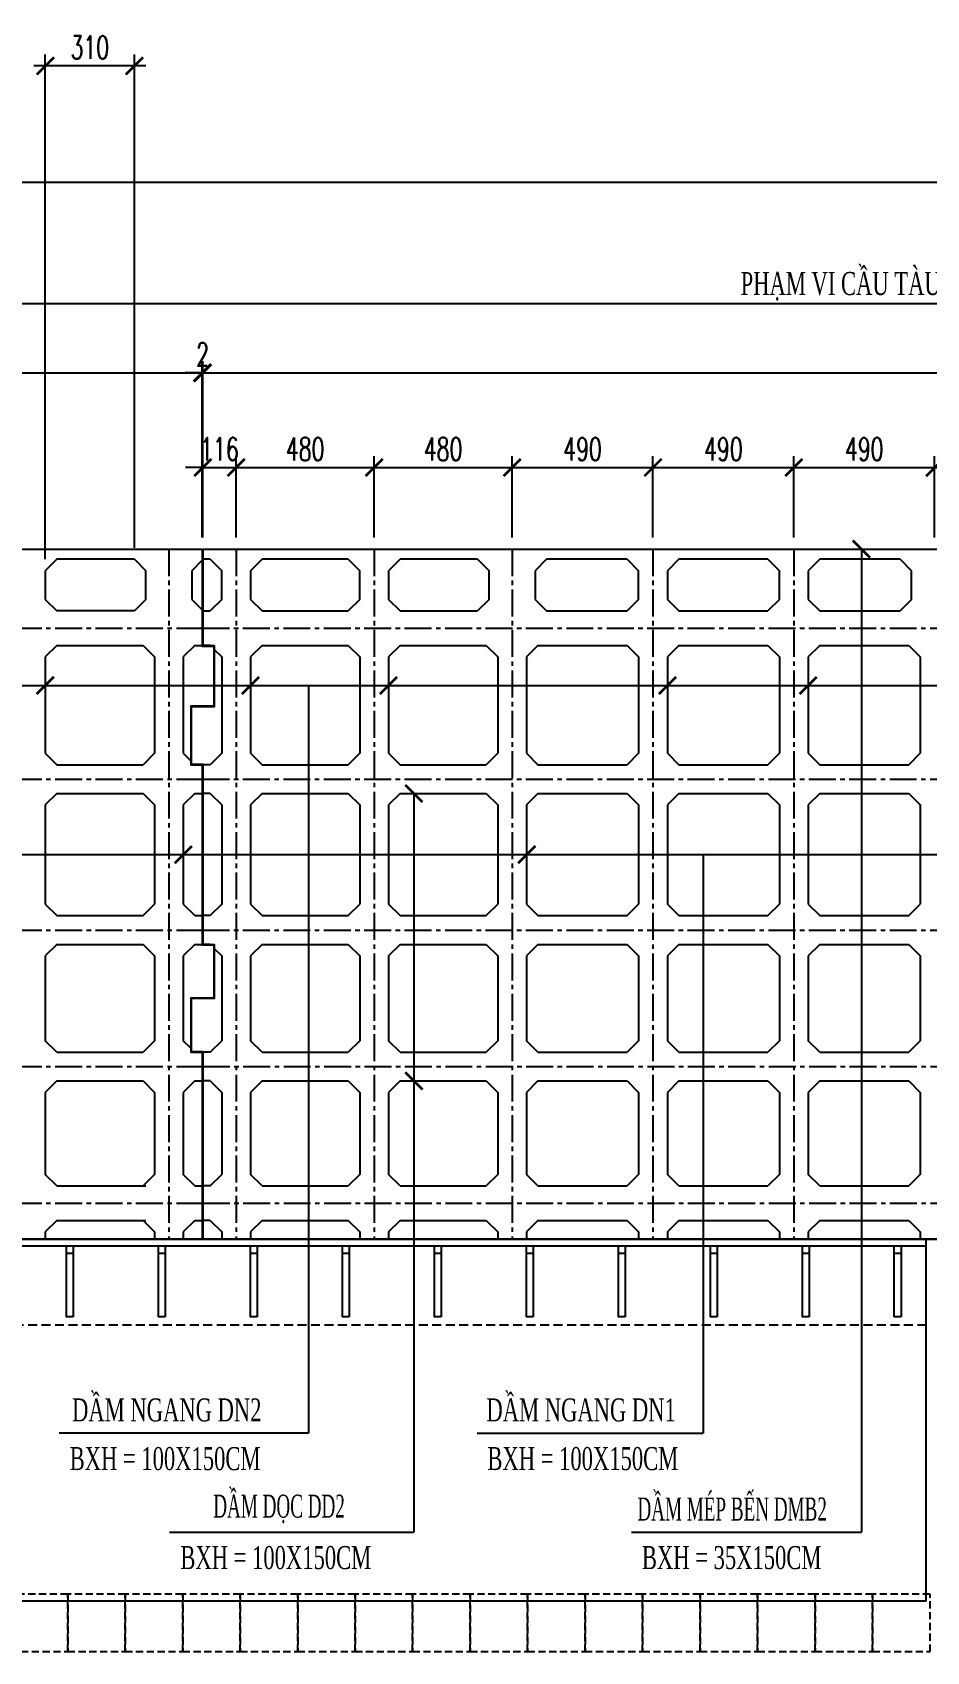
# Model space of a CAD drawing. Extents: x -64479 to 90650, y -38385 to 38270.
# Drawn here: x -43617 to -40506, y -3036 to 2596 of the extents above; entities that cross this region are included whole.
import ezdxf
from ezdxf.enums import TextEntityAlignment as Align

# ---------------------------------------------------------------- set-up
doc = ezdxf.new("R2010")
doc.units = 0
doc.header["$MEASUREMENT"] = 0
doc.linetypes.add('CENTER2', pattern=[1.125, 0.75, -0.125, 0.125, -0.125])
doc.linetypes.add('HIDDEN', pattern=[0.375, 0.25, -0.125])
doc.layers.get('0').update_dxf_attribs({"linetype": 'CONTINUOUS'})
for name, color, linetype in [('BORDER', 2, 'CONTINUOUS'), ('CENTER', 9, 'CENTER2'), ('Dam', 4, 'CONTINUOUS'), ('DIMENSION', 4, 'CONTINUOUS'), ('HIDDEN', 4, 'HIDDEN'), ('STEEL', 1, 'CONTINUOUS'), ('TEXT', 3, 'CONTINUOUS')]:
    doc.layers.add(name, color=color, linetype=linetype)
doc.styles.add('DIM', font='romans.shx', dxfattribs={"width": 0.65})
doc.styles.add('THUONG', font='vntimeh.shx')
doc.dimstyles.new('400.Ph', dxfattribs={"dimscale": 400, "dimtxt": 0.2, "dimasz": 0.15, "dimexe": 0.1, "dimexo": 0.1, "dimgap": 0.06, "dimtad": 1, "dimdec": 0, "dimzin": 0, "dimdsep": 46, "dimtxsty": 'DIM', "dimblk": 'ARCHTICK', "dimcen": 0.15, "dimdle": 0.1, "dimclrd": 256, "dimclre": 7, "dimclrt": 6, "dimadec": 0, "dimazin": 0, "dimtfac": 1, "dimtdec": 0, "dimtix": 1, "dimtmove": 0, "dimatfit": 3, "dimldrblk": 'ARCHTICK', "dimfxl": 1, "dimtolj": 1, "dimtzin": 0, "dimarcsym": 0})

# ---------------------------------------------------------------- blocks, each defined once
blk = doc.blocks.new('_ArchTick')
at = {"color": 0, "linetype": 'ByBlock', "const_width": 0.15}
blk.add_lwpolyline([(-0.5, -0.5), (0.5, 0.5)], dxfattribs=at)
blk = doc.blocks.new('*D66')
at = {"layer": 'DIMENSION', "color": 7, "lineweight": -2}
for p, q in [((-50569.1, 838.9), (-50569.1, 2114.8)), ((-12849.1, 838.9), (-12849.1, 2114.8))]:
    blk.add_line(p, q, dxfattribs=at)
at = {"layer": 'DIMENSION', "lineweight": -2}
blk.add_line((-50609.1, 2074.8), (-12809.1, 2074.8), dxfattribs=at)
at = {"layer": 'DIMENSION', "lineweight": -2, "xscale": 60, "yscale": 60, "zscale": 60, "rotation": 180}
blk.add_blockref('_ArchTick', (-50569.1, 2074.8), dxfattribs=at)
at = {"layer": 'DIMENSION', "lineweight": -2, "xscale": 60, "yscale": 60, "zscale": 60}
blk.add_blockref('_ArchTick', (-12849.1, 2074.8), dxfattribs=at)
at = {"layer": 'DIMENSION', "color": 6, "insert": (-31709.1, 2138.8), "char_height": 80, "attachment_point": 5, "style": 'DIM'}
blk.add_mtext('\\A1;37720', dxfattribs=at)
blk = doc.blocks.new('Ban qua do 200x200')
at = {"layer": 'HIDDEN', "ltscale": 100}
blk.add_lwpolyline([(0, 0), (200, 0), (200, 200), (0, 200)], close=True, dxfattribs=at)
blk = doc.blocks.new('*D430')
at = {"layer": 'DIMENSION', "lineweight": -2}
for p, q in [((-43026.1, 1412.3), (-43086.1, 1412.3)), ((-43026.1, 1412.3), (-43024.1, 1412.3)), ((-43024.1, 1412.3), (-42964.1, 1412.3))]:
    blk.add_line(p, q, dxfattribs=at)
at = {"layer": 'DIMENSION', "color": 7, "lineweight": -2}
for p, q in [((-43026.1, 838.9), (-43026.1, 1452.3)), ((-43024.1, 838.9), (-43024.1, 1452.3))]:
    blk.add_line(p, q, dxfattribs=at)
at = {"layer": 'DIMENSION', "lineweight": -2, "xscale": 60, "yscale": 60, "zscale": 60}
blk.add_blockref('_ArchTick', (-43026.1, 1412.3), dxfattribs=at)
at = {"layer": 'DIMENSION', "lineweight": -2, "xscale": 60, "yscale": 60, "zscale": 60, "rotation": 180}
blk.add_blockref('_ArchTick', (-43024.1, 1412.3), dxfattribs=at)
at = {"layer": 'DIMENSION', "color": 6, "insert": (-43025.1, 1476.3), "char_height": 80, "attachment_point": 5, "style": 'DIM'}
blk.add_mtext('\\A1;2', dxfattribs=at)
blk = doc.blocks.new('*D564')
at = {"layer": 'DIMENSION', "color": 7, "lineweight": -2}
for p, q in [((-59145.9, -15004.4), (-59145.9, -14391)), ((-51602.9, -15004.4), (-51602.9, -14391))]:
    blk.add_line(p, q, dxfattribs=at)
at = {"layer": 'DIMENSION', "lineweight": -2}
blk.add_line((-59185.9, -14431), (-51562.9, -14431), dxfattribs=at)
at = {"layer": 'DIMENSION', "lineweight": -2, "xscale": 60, "yscale": 60, "zscale": 60, "rotation": 180}
blk.add_blockref('_ArchTick', (-59145.9, -14431), dxfattribs=at)
at = {"layer": 'DIMENSION', "lineweight": -2, "xscale": 60, "yscale": 60, "zscale": 60}
blk.add_blockref('_ArchTick', (-51602.9, -14431), dxfattribs=at)
at = {"layer": 'DIMENSION', "color": 6, "insert": (-55435.9, -14367), "char_height": 80, "attachment_point": 5, "style": 'DIM'}
blk.add_mtext('\\A1;7543', dxfattribs=at)
blk = doc.blocks.new('*D466')
at = {"layer": 'DIMENSION', "color": 7, "lineweight": -2}
for p, q in [((-50569.1, 838.9), (-50569.1, 1693.3)), ((-27937.1, 838.9), (-27937.1, 1693.3))]:
    blk.add_line(p, q, dxfattribs=at)
at = {"layer": 'DIMENSION', "lineweight": -2}
blk.add_line((-50609.1, 1653.3), (-27897.1, 1653.3), dxfattribs=at)
at = {"layer": 'DIMENSION', "lineweight": -2, "xscale": 60, "yscale": 60, "zscale": 60, "rotation": 180}
blk.add_blockref('_ArchTick', (-50569.1, 1653.3), dxfattribs=at)
at = {"layer": 'DIMENSION', "lineweight": -2, "xscale": 60, "yscale": 60, "zscale": 60}
blk.add_blockref('_ArchTick', (-27937.1, 1653.3), dxfattribs=at)
at = {"layer": 'DIMENSION', "color": 6, "insert": (-39253.1, 1717.3), "char_height": 80, "attachment_point": 5, "style": 'DIM'}
blk.add_mtext('\\A1;22632', dxfattribs=at)
blk = doc.blocks.new('*D483')
at = {"layer": 'DIMENSION', "lineweight": -2}
for p, q in [((-43024.1, 1082.7), (-43084.1, 1082.7)), ((-43024.1, 1082.7), (-42908.1, 1082.7)), ((-42908.1, 1082.7), (-42848.1, 1082.7))]:
    blk.add_line(p, q, dxfattribs=at)
at = {"layer": 'DIMENSION', "color": 7, "lineweight": -2}
for p, q in [((-43024.1, 838.9), (-43024.1, 1122.7)), ((-42908.1, 838.9), (-42908.1, 1122.7))]:
    blk.add_line(p, q, dxfattribs=at)
at = {"layer": 'DIMENSION', "lineweight": -2, "xscale": 60, "yscale": 60, "zscale": 60}
blk.add_blockref('_ArchTick', (-43024.1, 1082.7), dxfattribs=at)
at = {"layer": 'DIMENSION', "lineweight": -2, "xscale": 60, "yscale": 60, "zscale": 60, "rotation": 180}
blk.add_blockref('_ArchTick', (-42908.1, 1082.7), dxfattribs=at)
at = {"layer": 'DIMENSION', "color": 6, "insert": (-42966.1, 1146.7), "char_height": 80, "attachment_point": 5, "style": 'DIM'}
blk.add_mtext('\\A1;116', dxfattribs=at)
blk = doc.blocks.new('*D484')
at = {"layer": 'DIMENSION', "lineweight": -2}
blk.add_line((-42948.1, 1082.7), (-42388.1, 1082.7), dxfattribs=at)
at = {"layer": 'DIMENSION', "color": 7, "lineweight": -2}
for p, q in [((-42908.1, 838.9), (-42908.1, 1122.7)), ((-42428.1, 838.9), (-42428.1, 1122.7))]:
    blk.add_line(p, q, dxfattribs=at)
at = {"layer": 'DIMENSION', "lineweight": -2, "xscale": 60, "yscale": 60, "zscale": 60, "rotation": 180}
blk.add_blockref('_ArchTick', (-42908.1, 1082.7), dxfattribs=at)
at = {"layer": 'DIMENSION', "lineweight": -2, "xscale": 60, "yscale": 60, "zscale": 60}
blk.add_blockref('_ArchTick', (-42428.1, 1082.7), dxfattribs=at)
at = {"layer": 'DIMENSION', "color": 6, "insert": (-42668.1, 1146.7), "char_height": 80, "attachment_point": 5, "style": 'DIM'}
blk.add_mtext('\\A1;480', dxfattribs=at)
blk = doc.blocks.new('*D485')
at = {"layer": 'DIMENSION', "lineweight": -2}
blk.add_line((-42468.1, 1082.7), (-41908.1, 1082.7), dxfattribs=at)
at = {"layer": 'DIMENSION', "color": 7, "lineweight": -2}
for p, q in [((-42428.1, 838.9), (-42428.1, 1122.7)), ((-41948.1, 838.9), (-41948.1, 1122.7))]:
    blk.add_line(p, q, dxfattribs=at)
at = {"layer": 'DIMENSION', "lineweight": -2, "xscale": 60, "yscale": 60, "zscale": 60, "rotation": 180}
blk.add_blockref('_ArchTick', (-42428.1, 1082.7), dxfattribs=at)
at = {"layer": 'DIMENSION', "lineweight": -2, "xscale": 60, "yscale": 60, "zscale": 60}
blk.add_blockref('_ArchTick', (-41948.1, 1082.7), dxfattribs=at)
at = {"layer": 'DIMENSION', "color": 6, "insert": (-42188.1, 1146.7), "char_height": 80, "attachment_point": 5, "style": 'DIM'}
blk.add_mtext('\\A1;480', dxfattribs=at)
blk = doc.blocks.new('*D486')
at = {"layer": 'DIMENSION', "lineweight": -2}
blk.add_line((-41988.1, 1082.7), (-41418.1, 1082.7), dxfattribs=at)
at = {"layer": 'DIMENSION', "color": 7, "lineweight": -2}
for p, q in [((-41948.1, 838.9), (-41948.1, 1122.7)), ((-41458.1, 838.9), (-41458.1, 1122.7))]:
    blk.add_line(p, q, dxfattribs=at)
at = {"layer": 'DIMENSION', "lineweight": -2, "xscale": 60, "yscale": 60, "zscale": 60, "rotation": 180}
blk.add_blockref('_ArchTick', (-41948.1, 1082.7), dxfattribs=at)
at = {"layer": 'DIMENSION', "lineweight": -2, "xscale": 60, "yscale": 60, "zscale": 60}
blk.add_blockref('_ArchTick', (-41458.1, 1082.7), dxfattribs=at)
at = {"layer": 'DIMENSION', "color": 6, "insert": (-41703.1, 1146.7), "char_height": 80, "attachment_point": 5, "style": 'DIM'}
blk.add_mtext('\\A1;490', dxfattribs=at)
blk = doc.blocks.new('*D487')
at = {"layer": 'DIMENSION', "lineweight": -2}
blk.add_line((-41498.1, 1082.7), (-40928.1, 1082.7), dxfattribs=at)
at = {"layer": 'DIMENSION', "color": 7, "lineweight": -2}
for p, q in [((-41458.1, 838.9), (-41458.1, 1122.7)), ((-40968.1, 838.9), (-40968.1, 1122.7))]:
    blk.add_line(p, q, dxfattribs=at)
at = {"layer": 'DIMENSION', "lineweight": -2, "xscale": 60, "yscale": 60, "zscale": 60, "rotation": 180}
blk.add_blockref('_ArchTick', (-41458.1, 1082.7), dxfattribs=at)
at = {"layer": 'DIMENSION', "lineweight": -2, "xscale": 60, "yscale": 60, "zscale": 60}
blk.add_blockref('_ArchTick', (-40968.1, 1082.7), dxfattribs=at)
at = {"layer": 'DIMENSION', "color": 6, "insert": (-41213.1, 1146.7), "char_height": 80, "attachment_point": 5, "style": 'DIM'}
blk.add_mtext('\\A1;490', dxfattribs=at)
blk = doc.blocks.new('*D488')
at = {"layer": 'DIMENSION', "lineweight": -2}
blk.add_line((-43064.1, 1412.3), (-35442.1, 1412.3), dxfattribs=at)
at = {"layer": 'DIMENSION', "color": 7, "lineweight": -2}
for p, q in [((-43024.1, 838.9), (-43024.1, 1452.3)), ((-35482.1, 838.9), (-35482.1, 1452.3))]:
    blk.add_line(p, q, dxfattribs=at)
at = {"layer": 'DIMENSION', "lineweight": -2, "xscale": 60, "yscale": 60, "zscale": 60, "rotation": 180}
blk.add_blockref('_ArchTick', (-43024.1, 1412.3), dxfattribs=at)
at = {"layer": 'DIMENSION', "lineweight": -2, "xscale": 60, "yscale": 60, "zscale": 60}
blk.add_blockref('_ArchTick', (-35482.1, 1412.3), dxfattribs=at)
at = {"layer": 'DIMENSION', "color": 6, "insert": (-39403.3, 1476.3), "char_height": 80, "attachment_point": 5, "style": 'DIM'}
blk.add_mtext('\\A1;7542', dxfattribs=at)
blk = doc.blocks.new('*D489')
at = {"layer": 'DIMENSION', "lineweight": -2}
blk.add_line((-41008.1, 1082.7), (-40438.1, 1082.7), dxfattribs=at)
at = {"layer": 'DIMENSION', "color": 7, "lineweight": -2}
for p, q in [((-40968.1, 838.9), (-40968.1, 1122.7)), ((-40478.1, 838.9), (-40478.1, 1122.7))]:
    blk.add_line(p, q, dxfattribs=at)
at = {"layer": 'DIMENSION', "lineweight": -2, "xscale": 60, "yscale": 60, "zscale": 60, "rotation": 180}
blk.add_blockref('_ArchTick', (-40968.1, 1082.7), dxfattribs=at)
at = {"layer": 'DIMENSION', "lineweight": -2, "xscale": 60, "yscale": 60, "zscale": 60}
blk.add_blockref('_ArchTick', (-40478.1, 1082.7), dxfattribs=at)
at = {"layer": 'DIMENSION', "color": 6, "insert": (-40723.1, 1146.7), "char_height": 80, "attachment_point": 5, "style": 'DIM'}
blk.add_mtext('\\A1;490', dxfattribs=at)
blk = doc.blocks.new('*D490')
at = {"layer": 'DIMENSION', "lineweight": -2}
blk.add_line((-40518.1, 1082.7), (-39948.1, 1082.7), dxfattribs=at)
at = {"layer": 'DIMENSION', "color": 7, "lineweight": -2}
for p, q in [((-40478.1, 838.9), (-40478.1, 1122.7)), ((-39988.1, 838.9), (-39988.1, 1122.7))]:
    blk.add_line(p, q, dxfattribs=at)
at = {"layer": 'DIMENSION', "lineweight": -2, "xscale": 60, "yscale": 60, "zscale": 60, "rotation": 180}
blk.add_blockref('_ArchTick', (-40478.1, 1082.7), dxfattribs=at)
at = {"layer": 'DIMENSION', "lineweight": -2, "xscale": 60, "yscale": 60, "zscale": 60}
blk.add_blockref('_ArchTick', (-39988.1, 1082.7), dxfattribs=at)
at = {"layer": 'DIMENSION', "color": 6, "insert": (-40233.1, 1146.7), "char_height": 80, "attachment_point": 5, "style": 'DIM'}
blk.add_mtext('\\A1;490', dxfattribs=at)
blk = doc.blocks.new('*D672')
at = {"layer": 'DIMENSION', "lineweight": -2}
blk.add_line((-43222.1, 2479.8), (-43612.1, 2479.8), dxfattribs=at)
at = {"layer": 'DIMENSION', "color": 7, "lineweight": -2}
for p, q in [((-43572.1, 763.9), (-43572.1, 2519.8)), ((-43262.1, 803.9), (-43262.1, 2519.8))]:
    blk.add_line(p, q, dxfattribs=at)
at = {"layer": 'DIMENSION', "lineweight": -2, "xscale": 60, "yscale": 60, "zscale": 60, "rotation": 180}
blk.add_blockref('_ArchTick', (-43572.1, 2479.8), dxfattribs=at)
at = {"layer": 'DIMENSION', "lineweight": -2, "xscale": 60, "yscale": 60, "zscale": 60}
blk.add_blockref('_ArchTick', (-43262.1, 2479.8), dxfattribs=at)
at = {"layer": 'DIMENSION', "color": 6, "insert": (-43417.1, 2543.8), "char_height": 80, "attachment_point": 5, "style": 'DIM'}
blk.add_mtext('\\A1;310', dxfattribs=at)
blk = doc.blocks.new('PD DD')
at = {"layer": 'BORDER'}
for p, q in [((-59145.9, -15044.4), (-51602.9, -15044.4)), ((-59145.9, -17444.4), (-51602.9, -17444.4))]:
    blk.add_line(p, q, dxfattribs=at)
blk.add_lwpolyline([(-51602.9, -15044.4), (-51602.9, -15381.4), (-51562.9, -15381.4), (-51562.9, -15590.9), (-51602.9, -15590.9), (-51602.9, -15590.9), (-51642.9, -15590.9), (-51642.9, -15794.4), (-51602.9, -15794.4), (-51602.9, -16421.4), (-51562.9, -16421.4), (-51562.9, -16605.9), (-51602.9, -16605.9), (-51602.9, -16605.9), (-51642.9, -16605.9), (-51642.9, -16794.4), (-51602.9, -16794.4), (-51602.9, -17444.4)], dxfattribs=at)
at = {"layer": 'CENTER', "ltscale": 125}
for p, q in [((-51718.9, -15044.4), (-51718.9, -17444.4)), ((-51718.9, -15044.4), (-51718.9, -17444.4)), ((-59145.9, -15319.4), (-51601.9, -15319.4)), ((-59145.9, -15844.4), (-51601.9, -15844.4)), ((-59145.9, -16369.4), (-51601.9, -16369.4)), ((-59145.9, -16844.4), (-51601.9, -16844.4)), ((-59145.9, -17319.4), (-51601.9, -17319.4))]:
    blk.add_line(p, q, dxfattribs=at)
at = {"layer": 'Dam', "ltscale": 200}
for p, q in [((-52108.9, -15079.4), (-52148.9, -15119.4)), ((-51838.9, -15079.4), (-51798.9, -15119.4)), ((-51602.9, -15083.4), (-51638.9, -15119.4)), ((-52148.9, -15119.4), (-52148.9, -15219.4)), ((-51798.9, -15219.4), (-51798.9, -15119.4)), ((-51638.9, -15119.4), (-51638.9, -15219.4)), ((-52148.9, -15219.4), (-52108.9, -15259.4)), ((-51798.9, -15219.4), (-51838.9, -15259.4)), ((-51638.9, -15219.4), (-51602.9, -15255.4)), ((-52108.9, -15379.4), (-52148.9, -15419.4)), ((-52148.9, -15419.4), (-52148.9, -15754.4)), ((-52108.9, -15379.4), (-51808.9, -15379.4)), ((-51808.9, -15379.4), (-51768.9, -15419.4)), ((-51768.9, -15419.4), (-51768.9, -15754.4)), ((-51628.9, -15379.4), (-51668.9, -15419.4)), ((-51668.9, -15419.4), (-51668.9, -15754.4)), ((-52148.9, -15754.4), (-52108.9, -15794.4)), ((-51768.9, -15754.4), (-51808.9, -15794.4)), ((-51668.9, -15754.4), (-51642.9, -15780.4)), ((-52108.9, -15794.4), (-51808.9, -15794.4)), ((-51628.9, -15794.4), (-51604.9, -15794.4)), ((-52108.9, -15894.4), (-52148.9, -15934.4)), ((-52148.9, -15934.4), (-52148.9, -16279.4)), ((-52108.9, -15894.4), (-51808.9, -15894.4)), ((-51808.9, -15894.4), (-51768.9, -15934.4)), ((-51768.9, -15934.4), (-51768.9, -16279.4)), ((-51628.9, -15894.4), (-51668.9, -15934.4)), ((-51668.9, -15934.4), (-51668.9, -16279.4)), ((-51628.9, -15894.4), (-51602.9, -15894.4)), ((-52148.9, -16279.4), (-52108.9, -16319.4)), ((-52108.9, -16319.4), (-51808.9, -16319.4)), ((-51808.9, -16319.4), (-51768.9, -16279.4)), ((-51668.9, -16279.4), (-51628.9, -16319.4)), ((-51628.9, -16319.4), (-51602.9, -16319.4)), ((-52108.9, -16419.4), (-52148.9, -16459.4)), ((-52108.9, -16419.4), (-51808.9, -16419.4)), ((-51808.9, -16419.4), (-51768.9, -16459.4)), ((-51628.9, -16419.4), (-51668.9, -16459.4)), ((-51628.9, -16419.4), (-51602.9, -16419.4)), ((-52148.9, -16459.4), (-52148.9, -16754.4)), ((-51768.9, -16459.4), (-51768.9, -16754.4)), ((-51668.9, -16459.4), (-51668.9, -16754.4)), ((-52108.9, -16794.4), (-52148.9, -16754.4)), ((-51768.9, -16754.4), (-51808.9, -16794.4)), ((-51642.9, -16780.4), (-51668.9, -16754.4)), ((-52108.9, -16794.4), (-51808.9, -16794.4)), ((-51628.9, -16794.4), (-51604.9, -16794.4)), ((-52108.9, -16894.4), (-52148.9, -16934.4)), ((-52108.9, -16894.4), (-51808.9, -16894.4)), ((-51808.9, -16894.4), (-51768.9, -16934.4)), ((-51628.9, -16894.4), (-51668.9, -16934.4)), ((-51628.9, -16894.4), (-51604.9, -16894.4)), ((-52148.9, -16934.4), (-52148.9, -17219.4)), ((-51768.9, -16934.4), (-51768.9, -17219.4)), ((-51668.9, -16934.4), (-51668.9, -17219.4)), ((-52108.9, -17259.4), (-52148.9, -17219.4)), ((-51768.9, -17219.4), (-51808.9, -17259.4)), ((-51628.9, -17259.4), (-51668.9, -17219.4)), ((-52108.9, -17259.4), (-51798.9, -17259.4)), ((-51628.9, -17259.4), (-51604.9, -17259.4)), ((-52108.9, -17379.4), (-52148.9, -17419.4)), ((-52108.9, -17379.4), (-51798.9, -17379.4)), ((-51808.9, -17379.4), (-51768.9, -17419.4)), ((-51628.9, -17379.4), (-51668.9, -17419.4)), ((-51628.9, -17379.4), (-51604.9, -17379.4)), ((-52148.9, -17419.4), (-52148.9, -17444.4)), ((-51768.9, -17419.4), (-51768.9, -17444.4)), ((-51668.9, -17419.4), (-51668.9, -17444.4))]:
    blk.add_line(p, q, dxfattribs=at)
at = {"layer": 'Dam'}
for p, q in [((-51838.9, -15079.4), (-52108.9, -15079.4)), ((-51838.9, -15259.4), (-52108.9, -15259.4)), ((-51628.9, -15379.4), (-51602.9, -15379.4))]:
    blk.add_line(p, q, dxfattribs=at)
at = {"layer": 'DIMENSION'}
dim = blk.add_linear_dim(base=(-51602.9, -14431), p1=(-59145.9, -15044.4), p2=(-51602.9, -15044.4), dimstyle='400.Ph', dxfattribs=at)
dim.commit()
dim.dimension.update_dxf_attribs({"geometry": '*D564', "text_midpoint": (-55435.9, -14431), "dimtype": 128})
for points in [[(-52628.9, -15518.8), (-51480.9, -15518.8)], [(-52148.9, -15518.8), (-50520.9, -15518.8)], [(-53118.9, -16106.9), (-51178.9, -16106.9)], [(-51668.9, -16106.9), (-50208.9, -16106.9)]]:
    blk.add_leader(points, dimstyle='400.Ph', override={"dimtad": 0}, dxfattribs=at)

msp = doc.modelspace()

# ---------------------------------------------------------------- linework, layer by layer
at = {"layer": 'BORDER'}
for p, q in [((-43024.1, 798.9), (-35482.1, 798.9)), ((-40507.1, -1601.1), (-46787.1, -1601.1)), ((-40507.1, -1601.1), (-46787.1, -1601.1)), ((-40507.1, -1626.1), (-46787.1, -1626.1)), ((-43499.6, -1626.1), (-43499.6, -1871.1)), ((-43474.6, -1626.1), (-43474.6, -1871.1)), ((-43179.6, -1626.1), (-43179.6, -1871.1)), ((-43154.6, -1626.1), (-43154.6, -1871.1)), ((-43024.1, -1601.1), (-35482.1, -1601.1)), ((-42859.6, -1626.1), (-42859.6, -1871.1)), ((-42834.6, -1626.1), (-42834.6, -1871.1)), ((-42539.6, -1626.1), (-42539.6, -1871.1)), ((-42514.6, -1626.1), (-42514.6, -1871.1)), ((-42219.6, -1626.1), (-42219.6, -1871.1)), ((-42194.6, -1626.1), (-42194.6, -1871.1)), ((-41899.6, -1626.1), (-41899.6, -1871.1)), ((-41874.6, -1626.1), (-41874.6, -1871.1)), ((-41579.6, -1626.1), (-41579.6, -1871.1)), ((-41554.6, -1626.1), (-41554.6, -1871.1)), ((-41259.6, -1626.1), (-41259.6, -1871.1)), ((-41234.6, -1626.1), (-41234.6, -1871.1)), ((-40939.6, -1626.1), (-40939.6, -1871.1)), ((-40939.6, -1626.1), (-40939.6, -1871.1)), ((-40914.6, -1626.1), (-40914.6, -1871.1)), ((-40914.6, -1626.1), (-40914.6, -1871.1)), ((-40619.6, -1626.1), (-40619.6, -1871.1)), ((-40619.6, -1626.1), (-40619.6, -1871.1)), ((-40594.6, -1626.1), (-40594.6, -1871.1)), ((-40594.6, -1626.1), (-40594.6, -1871.1)), ((-40507.1, -2861.1), (-40507.1, -1601.1)), ((-43474.6, -1651.1), (-43499.6, -1651.1)), ((-43154.6, -1651.1), (-43179.6, -1651.1)), ((-42834.6, -1651.1), (-42859.6, -1651.1)), ((-42514.6, -1651.1), (-42539.6, -1651.1)), ((-42194.6, -1651.1), (-42219.6, -1651.1)), ((-41874.6, -1651.1), (-41899.6, -1651.1)), ((-41554.6, -1651.1), (-41579.6, -1651.1)), ((-41234.6, -1651.1), (-41259.6, -1651.1)), ((-40914.6, -1651.1), (-40939.6, -1651.1)), ((-40914.6, -1651.1), (-40939.6, -1651.1)), ((-40594.6, -1651.1), (-40619.6, -1651.1)), ((-40594.6, -1651.1), (-40619.6, -1651.1)), ((-43474.6, -1871.1), (-43499.6, -1871.1)), ((-43154.6, -1871.1), (-43179.6, -1871.1)), ((-42834.6, -1871.1), (-42859.6, -1871.1)), ((-42514.6, -1871.1), (-42539.6, -1871.1)), ((-42194.6, -1871.1), (-42219.6, -1871.1)), ((-41874.6, -1871.1), (-41899.6, -1871.1)), ((-41554.6, -1871.1), (-41579.6, -1871.1)), ((-41234.6, -1871.1), (-41259.6, -1871.1)), ((-40914.6, -1871.1), (-40939.6, -1871.1)), ((-40914.6, -1871.1), (-40939.6, -1871.1)), ((-40594.6, -1871.1), (-40619.6, -1871.1)), ((-40594.6, -1871.1), (-40619.6, -1871.1)), ((-40507.1, -2861.1), (-46787.1, -2861.1))]:
    msp.add_line(p, q, dxfattribs=at)
for points in [[(-43024.1, 798.9), (-43024.1, 463.9), (-42984.1, 463.9), (-42984.1, 250.4), (-43024.1, 250.4), (-43024.1, 250.4), (-43064.1, 250.4), (-43064.1, 50.9), (-43024.1, 50.9), (-43024.1, 48.9), (-43024.1, -576.1), (-42984.1, -576.1), (-42984.1, -764.6), (-43024.1, -764.6), (-43024.1, -764.6), (-43064.1, -764.6), (-43064.1, -949.1), (-43024.1, -949.1), (-43024.1, -951.1), (-43024.1, -1601.1)], [(-37135.1, -1601.1), (-43133.1, -1601.1)], [(-37135.1, -1601.1), (-43133.1, -1601.1)]]:
    msp.add_lwpolyline(points, dxfattribs=at)
at = {"layer": 'CENTER', "ltscale": 125}
for p, q in [((-42908.1, 798.9), (-42908.1, -1601.1)), ((-42428.1, 798.9), (-42428.1, -1601.1)), ((-41948.1, 798.9), (-41948.1, -1601.1)), ((-41458.1, 798.9), (-41458.1, -1601.1)), ((-41458.1, 798.9), (-41458.1, -1601.1)), ((-40968.1, 798.9), (-40968.1, -1601.1)), ((-40968.1, 798.9), (-40968.1, -1601.1)), ((-43025.1, 523.9), (-35481.1, 523.9)), ((-43025.1, -1.1), (-35481.1, -1.1)), ((-43025.1, -526.1), (-35481.1, -526.1)), ((-43024.1, -1001.1), (-35481.1, -1001.1)), ((-43024.1, -1476.1), (-35481.1, -1476.1))]:
    msp.add_line(p, q, dxfattribs=at)
at = {"layer": 'Dam', "ltscale": 200}
for p, q in [((-43028.1, 763.9), (-43028.1, 763.9)), ((-42998.1, 763.9), (-43024.1, 763.9)), ((-42998.1, 763.9), (-42958.1, 723.9)), ((-42818.1, 763.9), (-42858.1, 723.9)), ((-42518.1, 763.9), (-42818.1, 763.9)), ((-42518.1, 763.9), (-42478.1, 723.9)), ((-42338.1, 763.9), (-42378.1, 723.9)), ((-42068.1, 763.9), (-42338.1, 763.9)), ((-42068.1, 763.9), (-42028.1, 723.9)), ((-41828.1, 763.9), (-41868.1, 723.9)), ((-41548.1, 763.9), (-41828.1, 763.9)), ((-41548.1, 763.9), (-41508.1, 723.9)), ((-41368.1, 763.9), (-41408.1, 723.9)), ((-41058.1, 763.9), (-41368.1, 763.9)), ((-41058.1, 763.9), (-41018.1, 723.9)), ((-40878.1, 763.9), (-40918.1, 723.9)), ((-40598.1, 763.9), (-40878.1, 763.9)), ((-40598.1, 763.9), (-40558.1, 723.9)), ((-42958.1, 623.9), (-42958.1, 723.9)), ((-42858.1, 723.9), (-42858.1, 623.9)), ((-42478.1, 623.9), (-42478.1, 723.9)), ((-42378.1, 723.9), (-42378.1, 623.9)), ((-42028.1, 623.9), (-42028.1, 723.9)), ((-41868.1, 723.9), (-41868.1, 623.9)), ((-41508.1, 623.9), (-41508.1, 723.9)), ((-41408.1, 723.9), (-41408.1, 623.9)), ((-41018.1, 623.9), (-41018.1, 723.9)), ((-40918.1, 723.9), (-40918.1, 623.9)), ((-40558.1, 623.9), (-40558.1, 723.9)), ((-42958.1, 623.9), (-42998.1, 583.9)), ((-42858.1, 623.9), (-42818.1, 583.9)), ((-42478.1, 623.9), (-42518.1, 583.9)), ((-42378.1, 623.9), (-42338.1, 583.9)), ((-42028.1, 623.9), (-42068.1, 583.9)), ((-41868.1, 623.9), (-41828.1, 583.9)), ((-41508.1, 623.9), (-41548.1, 583.9)), ((-41408.1, 623.9), (-41368.1, 583.9)), ((-41018.1, 623.9), (-41058.1, 583.9)), ((-40918.1, 623.9), (-40878.1, 583.9)), ((-40558.1, 623.9), (-40598.1, 583.9)), ((-43028.1, 583.9), (-43028.1, 583.9)), ((-43024.1, 583.9), (-42998.1, 583.9)), ((-42818.1, 583.9), (-42518.1, 583.9)), ((-42338.1, 583.9), (-42068.1, 583.9)), ((-41828.1, 583.9), (-41548.1, 583.9)), ((-41368.1, 583.9), (-41058.1, 583.9)), ((-40878.1, 583.9), (-40598.1, 583.9)), ((-42998.1, 463.9), (-43025.1, 463.9)), ((-42818.1, 463.9), (-42858.1, 423.9)), ((-42818.1, 463.9), (-42518.1, 463.9)), ((-42518.1, 463.9), (-42478.1, 423.9)), ((-42338.1, 463.9), (-42378.1, 423.9)), ((-42338.1, 463.9), (-42038.1, 463.9)), ((-42038.1, 463.9), (-41998.1, 423.9)), ((-41858.1, 463.9), (-41898.1, 423.9)), ((-41858.1, 463.9), (-41548.1, 463.9)), ((-41548.1, 463.9), (-41508.1, 423.9)), ((-41368.1, 463.9), (-41408.1, 423.9)), ((-41368.1, 463.9), (-41058.1, 463.9)), ((-41058.1, 463.9), (-41018.1, 423.9)), ((-40878.1, 463.9), (-40918.1, 423.9)), ((-40878.1, 463.9), (-40568.1, 463.9)), ((-40568.1, 463.9), (-40528.1, 423.9)), ((-42984.1, 449.9), (-42958.1, 423.9)), ((-42958.1, 423.9), (-42958.1, 88.9)), ((-42858.1, 423.9), (-42858.1, 88.9)), ((-42478.1, 423.9), (-42478.1, 88.9)), ((-42378.1, 423.9), (-42378.1, 88.9)), ((-41998.1, 423.9), (-41998.1, 88.9)), ((-41898.1, 423.9), (-41898.1, 88.9)), ((-41508.1, 423.9), (-41508.1, 88.9)), ((-41408.1, 423.9), (-41408.1, 88.9)), ((-41018.1, 423.9), (-41018.1, 88.9)), ((-40918.1, 423.9), (-40918.1, 88.9)), ((-40528.1, 423.9), (-40528.1, 88.9)), ((-42958.1, 88.9), (-42998.1, 48.9)), ((-42858.1, 88.9), (-42818.1, 48.9)), ((-42478.1, 88.9), (-42518.1, 48.9)), ((-42378.1, 88.9), (-42338.1, 48.9)), ((-41998.1, 88.9), (-42038.1, 48.9)), ((-41898.1, 88.9), (-41858.1, 48.9)), ((-41508.1, 88.9), (-41548.1, 48.9)), ((-41408.1, 88.9), (-41368.1, 48.9)), ((-41018.1, 88.9), (-41058.1, 48.9)), ((-40918.1, 88.9), (-40878.1, 48.9)), ((-40528.1, 88.9), (-40568.1, 48.9)), ((-42998.1, 48.9), (-43024.1, 48.9)), ((-42818.1, 48.9), (-42518.1, 48.9)), ((-42338.1, 48.9), (-42038.1, 48.9)), ((-41858.1, 48.9), (-41548.1, 48.9)), ((-41368.1, 48.9), (-41058.1, 48.9)), ((-40878.1, 48.9), (-40568.1, 48.9)), ((-42998.1, -51.1), (-43024.1, -51.1)), ((-42998.1, -51.1), (-42958.1, -91.1)), ((-42818.1, -51.1), (-42858.1, -91.1)), ((-42818.1, -51.1), (-42518.1, -51.1)), ((-42518.1, -51.1), (-42478.1, -91.1)), ((-42338.1, -51.1), (-42378.1, -91.1)), ((-42338.1, -51.1), (-42038.1, -51.1)), ((-42038.1, -51.1), (-41998.1, -91.1)), ((-41858.1, -51.1), (-41898.1, -91.1)), ((-41858.1, -51.1), (-41548.1, -51.1)), ((-41548.1, -51.1), (-41508.1, -91.1)), ((-41368.1, -51.1), (-41408.1, -91.1)), ((-41368.1, -51.1), (-41058.1, -51.1)), ((-41058.1, -51.1), (-41018.1, -91.1)), ((-40878.1, -51.1), (-40918.1, -91.1)), ((-40878.1, -51.1), (-40568.1, -51.1)), ((-40568.1, -51.1), (-40528.1, -91.1)), ((-42958.1, -91.1), (-42958.1, -436.1)), ((-42858.1, -91.1), (-42858.1, -436.1)), ((-42478.1, -91.1), (-42478.1, -436.1)), ((-42378.1, -91.1), (-42378.1, -436.1)), ((-41998.1, -91.1), (-41998.1, -436.1)), ((-41898.1, -91.1), (-41898.1, -436.1)), ((-41508.1, -91.1), (-41508.1, -436.1)), ((-41408.1, -91.1), (-41408.1, -436.1)), ((-41018.1, -91.1), (-41018.1, -436.1)), ((-40918.1, -91.1), (-40918.1, -436.1)), ((-40528.1, -91.1), (-40528.1, -436.1)), ((-42958.1, -436.1), (-42998.1, -476.1)), ((-42858.1, -436.1), (-42818.1, -476.1)), ((-42518.1, -476.1), (-42478.1, -436.1)), ((-42378.1, -436.1), (-42338.1, -476.1)), ((-42038.1, -476.1), (-41998.1, -436.1)), ((-41898.1, -436.1), (-41858.1, -476.1)), ((-41548.1, -476.1), (-41508.1, -436.1)), ((-41408.1, -436.1), (-41368.1, -476.1)), ((-41058.1, -476.1), (-41018.1, -436.1)), ((-40918.1, -436.1), (-40878.1, -476.1)), ((-40568.1, -476.1), (-40528.1, -436.1)), ((-42998.1, -476.1), (-43024.1, -476.1)), ((-42818.1, -476.1), (-42518.1, -476.1)), ((-42338.1, -476.1), (-42038.1, -476.1)), ((-41858.1, -476.1), (-41548.1, -476.1)), ((-41368.1, -476.1), (-41058.1, -476.1)), ((-40878.1, -476.1), (-40568.1, -476.1)), ((-42998.1, -576.1), (-43024.1, -576.1)), ((-42984.1, -590.1), (-42958.1, -616.1)), ((-42958.1, -616.1), (-42958.1, -911.1)), ((-42818.1, -576.1), (-42858.1, -616.1)), ((-42858.1, -616.1), (-42858.1, -911.1)), ((-42818.1, -576.1), (-42518.1, -576.1)), ((-42518.1, -576.1), (-42478.1, -616.1)), ((-42478.1, -616.1), (-42478.1, -911.1)), ((-42338.1, -576.1), (-42378.1, -616.1)), ((-42378.1, -616.1), (-42378.1, -911.1)), ((-42338.1, -576.1), (-42038.1, -576.1)), ((-42038.1, -576.1), (-41998.1, -616.1)), ((-41998.1, -616.1), (-41998.1, -911.1)), ((-41858.1, -576.1), (-41898.1, -616.1)), ((-41898.1, -616.1), (-41898.1, -911.1)), ((-41858.1, -576.1), (-41548.1, -576.1)), ((-41548.1, -576.1), (-41508.1, -616.1)), ((-41508.1, -616.1), (-41508.1, -911.1)), ((-41368.1, -576.1), (-41408.1, -616.1)), ((-41408.1, -616.1), (-41408.1, -911.1)), ((-41368.1, -576.1), (-41058.1, -576.1)), ((-41058.1, -576.1), (-41018.1, -616.1)), ((-41018.1, -616.1), (-41018.1, -911.1)), ((-40878.1, -576.1), (-40918.1, -616.1)), ((-40918.1, -616.1), (-40918.1, -911.1)), ((-40878.1, -576.1), (-40568.1, -576.1)), ((-40568.1, -576.1), (-40528.1, -616.1)), ((-40528.1, -616.1), (-40528.1, -911.1)), ((-42998.1, -951.1), (-43024.1, -951.1)), ((-42998.1, -951.1), (-42958.1, -911.1)), ((-42818.1, -951.1), (-42858.1, -911.1)), ((-42818.1, -951.1), (-42518.1, -951.1)), ((-42478.1, -911.1), (-42518.1, -951.1)), ((-42338.1, -951.1), (-42378.1, -911.1)), ((-42338.1, -951.1), (-42038.1, -951.1)), ((-41998.1, -911.1), (-42038.1, -951.1)), ((-41858.1, -951.1), (-41898.1, -911.1)), ((-41858.1, -951.1), (-41548.1, -951.1)), ((-41508.1, -911.1), (-41548.1, -951.1)), ((-41368.1, -951.1), (-41408.1, -911.1)), ((-41368.1, -951.1), (-41058.1, -951.1)), ((-41018.1, -911.1), (-41058.1, -951.1)), ((-40878.1, -951.1), (-40918.1, -911.1)), ((-40878.1, -951.1), (-40568.1, -951.1)), ((-40528.1, -911.1), (-40568.1, -951.1)), ((-42998.1, -1051.1), (-43024.1, -1051.1)), ((-42998.1, -1051.1), (-42958.1, -1091.1)), ((-42818.1, -1051.1), (-42858.1, -1091.1)), ((-42818.1, -1051.1), (-42518.1, -1051.1)), ((-42518.1, -1051.1), (-42478.1, -1091.1)), ((-42338.1, -1051.1), (-42378.1, -1091.1)), ((-42338.1, -1051.1), (-42038.1, -1051.1)), ((-42038.1, -1051.1), (-41998.1, -1091.1)), ((-41858.1, -1051.1), (-41898.1, -1091.1)), ((-41858.1, -1051.1), (-41548.1, -1051.1)), ((-41548.1, -1051.1), (-41508.1, -1091.1)), ((-41368.1, -1051.1), (-41408.1, -1091.1)), ((-41368.1, -1051.1), (-41058.1, -1051.1)), ((-41058.1, -1051.1), (-41018.1, -1091.1)), ((-40878.1, -1051.1), (-40918.1, -1091.1)), ((-40878.1, -1051.1), (-40568.1, -1051.1)), ((-40568.1, -1051.1), (-40528.1, -1091.1)), ((-42958.1, -1091.1), (-42958.1, -1376.1)), ((-42858.1, -1091.1), (-42858.1, -1376.1)), ((-42478.1, -1091.1), (-42478.1, -1376.1)), ((-42378.1, -1091.1), (-42378.1, -1376.1)), ((-41998.1, -1091.1), (-41998.1, -1376.1)), ((-41898.1, -1091.1), (-41898.1, -1376.1)), ((-41508.1, -1091.1), (-41508.1, -1376.1)), ((-41408.1, -1091.1), (-41408.1, -1376.1)), ((-41018.1, -1091.1), (-41018.1, -1376.1)), ((-40918.1, -1091.1), (-40918.1, -1376.1)), ((-40528.1, -1091.1), (-40528.1, -1376.1)), ((-42998.1, -1416.1), (-42958.1, -1376.1)), ((-42818.1, -1416.1), (-42858.1, -1376.1)), ((-42478.1, -1376.1), (-42518.1, -1416.1)), ((-42338.1, -1416.1), (-42378.1, -1376.1)), ((-41998.1, -1376.1), (-42038.1, -1416.1)), ((-41858.1, -1416.1), (-41898.1, -1376.1)), ((-41508.1, -1376.1), (-41548.1, -1416.1)), ((-41368.1, -1416.1), (-41408.1, -1376.1)), ((-41018.1, -1376.1), (-41058.1, -1416.1)), ((-40878.1, -1416.1), (-40918.1, -1376.1)), ((-40528.1, -1376.1), (-40568.1, -1416.1)), ((-42998.1, -1416.1), (-43024.1, -1416.1)), ((-42818.1, -1416.1), (-42518.1, -1416.1)), ((-42338.1, -1416.1), (-42038.1, -1416.1)), ((-41858.1, -1416.1), (-41548.1, -1416.1)), ((-41368.1, -1416.1), (-41058.1, -1416.1)), ((-40878.1, -1416.1), (-40568.1, -1416.1)), ((-42998.1, -1536.1), (-43024.1, -1536.1)), ((-42998.1, -1536.1), (-42958.1, -1576.1)), ((-42958.1, -1576.1), (-42958.1, -1601.1)), ((-42818.1, -1536.1), (-42858.1, -1576.1)), ((-42858.1, -1576.1), (-42858.1, -1601.1)), ((-42818.1, -1536.1), (-42518.1, -1536.1)), ((-42518.1, -1536.1), (-42478.1, -1576.1)), ((-42478.1, -1576.1), (-42478.1, -1601.1)), ((-42338.1, -1536.1), (-42378.1, -1576.1)), ((-42378.1, -1576.1), (-42378.1, -1601.1)), ((-42338.1, -1536.1), (-42038.1, -1536.1)), ((-42038.1, -1536.1), (-41998.1, -1576.1)), ((-41998.1, -1576.1), (-41998.1, -1601.1)), ((-41858.1, -1536.1), (-41898.1, -1576.1)), ((-41898.1, -1576.1), (-41898.1, -1601.1)), ((-41858.1, -1536.1), (-41548.1, -1536.1)), ((-41548.1, -1536.1), (-41508.1, -1576.1)), ((-41508.1, -1576.1), (-41508.1, -1601.1)), ((-41368.1, -1536.1), (-41408.1, -1576.1)), ((-41408.1, -1576.1), (-41408.1, -1601.1)), ((-41368.1, -1536.1), (-41058.1, -1536.1)), ((-41058.1, -1536.1), (-41018.1, -1576.1)), ((-41018.1, -1576.1), (-41018.1, -1601.1)), ((-40878.1, -1536.1), (-40918.1, -1576.1)), ((-40918.1, -1576.1), (-40918.1, -1601.1)), ((-40878.1, -1536.1), (-40568.1, -1536.1)), ((-40568.1, -1536.1), (-40528.1, -1576.1)), ((-40528.1, -1576.1), (-40528.1, -1601.1))]:
    msp.add_line(p, q, dxfattribs=at)
at = {"layer": 'Dam'}
for p, q in [((-42656.6, 324.5), (-42656.6, -2275.8)), ((-41283.8, -263.6), (-41283.8, -2275.8)), ((-42656.6, -2275.8), (-43524.4, -2275.8)), ((-42069.4, -2275.8), (-41283.8, -2275.8)), ((-43139.6, -2620.1), (-42290, -2620.1)), ((-41532.8, -2620.1), (-40733.2, -2620.1))]:
    msp.add_line(p, q, dxfattribs=at)
at = {"layer": 'DIMENSION'}
msp.add_line((-41368.1, 583.9), (-41088.1, 583.9), dxfattribs=at)
at = {"layer": 'STEEL', "color": 1, "linetype": 'HIDDEN', "ltscale": 125}
msp.add_line((-40507.1, -1901.1), (-46787.1, -1901.1), dxfattribs=at)

# ---------------------------------------------------------------- block references
at = {"layer": 'Dam', "linetype": 'HIDDEN', "ltscale": 50}
for p in [(-43694.1, -3036.1), (-43494.1, -3036.1), (-43294.1, -3036.1)]:
    msp.add_blockref('Ban qua do 200x200', p, dxfattribs=at)
at = {"layer": 'DIMENSION'}
for name, p in [('PD DD', (8576.8, 15843.3)), ('Ban qua do 200x200', (-42894.1, -3036.1)), ('Ban qua do 200x200', (-42694.1, -3036.1)), ('Ban qua do 200x200', (-42494.1, -3036.1)), ('Ban qua do 200x200', (-42294.1, -3036.1)), ('Ban qua do 200x200', (-42094.1, -3036.1)), ('Ban qua do 200x200', (-41894.1, -3036.1)), ('Ban qua do 200x200', (-41694.1, -3036.1)), ('Ban qua do 200x200', (-41494.1, -3036.1)), ('Ban qua do 200x200', (-41294.1, -3036.1)), ('Ban qua do 200x200', (-41094.1, -3036.1)), ('Ban qua do 200x200', (-40894.1, -3036.1)), ('Ban qua do 200x200', (-40694.1, -3036.1))]:
    msp.add_blockref(name, p, dxfattribs=at)
at = {"layer": 'DIMENSION', "linetype": 'HIDDEN'}
msp.add_blockref('Ban qua do 200x200', (-43094.1, -3036.1), dxfattribs=at)

# ---------------------------------------------------------------- texts
at = {"layer": 'TEXT', "style": 'THUONG'}
for s, width, p in [('ph¹m vi cÇu tµu hoµn thiÖn giai ®o¹n 1 - ', 0.65, (-40276.1, 1727)), ('dÇm ngang dn2', 0.65, (-43149.5, -2181.7)), ('dÇm ngang dn1', 0.65, (-41708, -2181.7)), ('bXh = 100X150cm', 0.65, (-43155.4, -2364.6)), ('bXh = 100X150cm', 0.65, (-41702.1, -2364.6)), ('dÇm däc dd2', 0.55, (-42758.9, -2526)), ('dÇm mÐp bÕn dmb2', 0.55, (-41182.6, -2526)), ('bXh = 100X150cm', 0.65, (-42770.2, -2708.9)), ('bXh = 35X150cm', 0.65, (-41184.2, -2708.9))]:
    msp.add_text(s, height=80, dxfattribs=dict(at, width=width)).set_placement(p, align=Align.MIDDLE)

# ---------------------------------------------------------------- dimensions: what is measured, and where the dimension line sits
at = {"layer": 'DIMENSION'}
for base, p1, p2, picture, middle in [((-43572.1, 2479.8), (-43262.1, 763.9), (-43572.1, 723.9), '*D672', (-43417.1, 2543.8)), ((-12849.1, 2074.8), (-50569.1, 798.9), (-12849.1, 798.9), '*D66', (-31709.1, 2138.8)), ((-27937.1, 1653.3), (-50569.1, 798.9), (-27937.1, 798.9), '*D466', (-39253.1, 1717.3)), ((-43024.1, 1412.3), (-43026.1, 798.9), (-43024.1, 798.9), '*D430', (-43025.1, 1476.3)), ((-42908.1, 1082.7), (-43024.1, 798.9), (-42908.1, 798.9), '*D483', (-42966.1, 1146.7)), ((-40478.1, 1082.7), (-40968.1, 798.9), (-40478.1, 798.9), '*D489', (-40723.1, 1146.7))]:
    dim = msp.add_linear_dim(base=base, p1=p1, p2=p2, dimstyle='400.Ph', dxfattribs=at)
    dim.commit()
    dim.dimension.update_dxf_attribs({"geometry": picture, "text_midpoint": middle})
dim = msp.add_linear_dim(base=(-35482.1, 1412.3), p1=(-43024.1, 798.9), p2=(-35482.1, 798.9), dimstyle='400.Ph', dxfattribs=at)
dim.commit()
dim.dimension.update_dxf_attribs({"geometry": '*D488', "text_midpoint": (-39403.3, 1412.3), "dimtype": 160})
for base, p1, p2, picture, middle in [((-42428.1, 1082.7), (-42908.1, 798.9), (-42428.1, 798.9), '*D484', (-42668.1, 1146.7)), ((-41948.1, 1082.7), (-42428.1, 798.9), (-41948.1, 798.9), '*D485', (-42188.1, 1146.7)), ((-41458.1, 1082.7), (-41948.1, 798.9), (-41458.1, 798.9), '*D486', (-41703.1, 1146.7)), ((-40968.1, 1082.7), (-41458.1, 798.9), (-40968.1, 798.9), '*D487', (-41213.1, 1146.7)), ((-39988.1, 1082.7), (-40478.1, 798.9), (-39988.1, 798.9), '*D490', (-40233.1, 1146.7))]:
    dim = msp.add_linear_dim(base=base, p1=p1, p2=p2, dimstyle='400.Ph', override={"dimtmove": 1}, dxfattribs=at)
    dim.commit()
    dim.dimension.update_dxf_attribs({"geometry": picture, "text_midpoint": middle})

# ---------------------------------------------------------------- leaders
for points, override in [([(-40733.2, 798.9), (-40733.2, -2097.6), (-40733.2, -2620.1)], {"dimgap": 0.06, "dimtad": 0}), ([(-42858.1, 324.5), (-42599.1, 324.5), (-41659, 324.5)], {"dimgap": 0.06, "dimtad": 0}), ([(-42378.1, 324.5), (-42119.1, 324.5), (-41179, 324.5)], {"dimgap": 0.06, "dimtad": 0}), ([(-41407.7, 324.5), (-41148.7, 324.5), (-35221, 324.5)], {"dimgap": 0.06, "dimtad": 0}), ([(-40918.1, 324.5), (-40168.7, 324.5), (-34499.1, 324.5)], {"dimgap": 0.06, "dimtad": 0}), ([(-42290, -51.1), (-42290, -1097.6), (-42290, -1275.8)], {"dimgap": 0.06, "dimtad": 0}), ([(-41897.1, -263.6), (-39700.1, -263.6)], {"dimtad": 0}), ([(-42290, -1051.1), (-42290, -2097.6), (-42290, -2620.1)], {"dimgap": 0.06, "dimtad": 0})]:
    msp.add_leader(points, dimstyle='400.Ph', override=override, dxfattribs=at)

doc.saveas('drawing.dxf')
